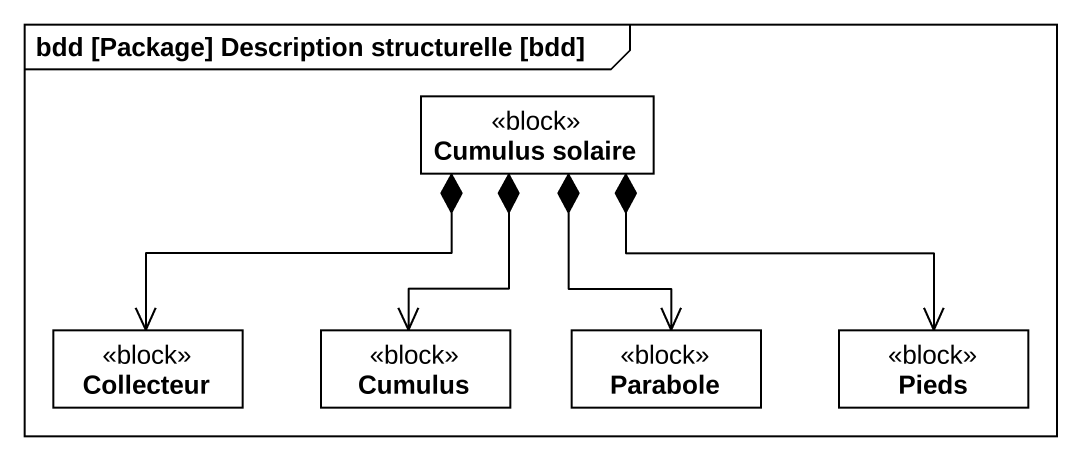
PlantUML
@startuml
mainframe bdd [Package] Description structurelle [bdd]
hide circle
hide empty members
class "Cumulus solaire" as Cumulus_solaire <<block>>
class Collecteur <<block>>
class Cumulus <<block>>
class Parabole <<block>>
class Pieds <<block>>
Cumulus_solaire *--> Collecteur
Cumulus_solaire *--> Cumulus
Cumulus_solaire *--> Parabole
Cumulus_solaire *-right-> Pieds
@enduml
